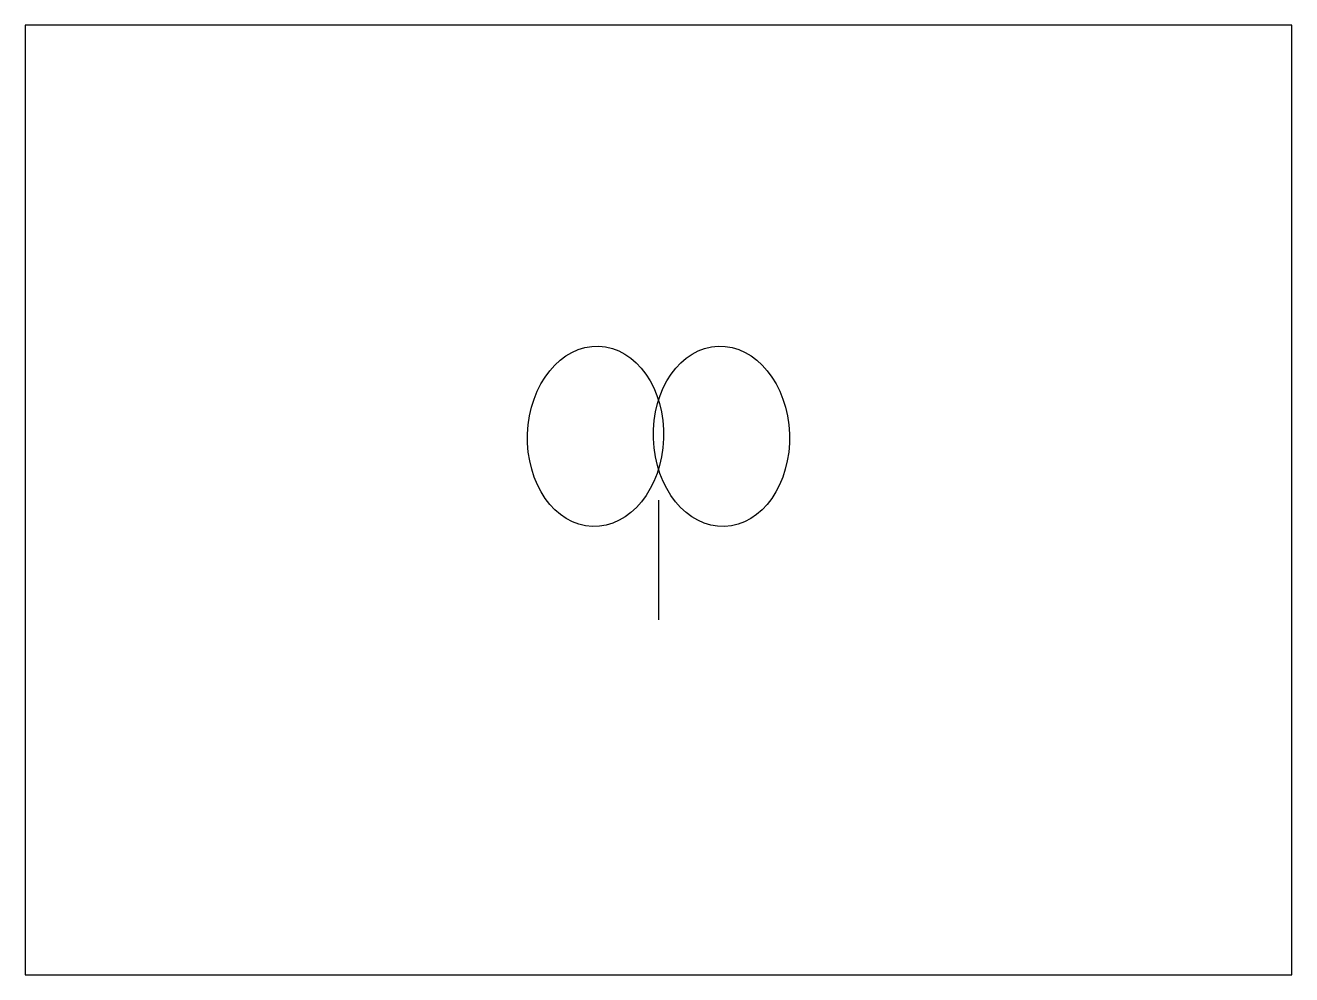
# Model space of a CAD drawing. Header units: millimetres. Extents: x -200 to 200, y -150 to 150.
import ezdxf

# ---------------------------------------------------------------- set-up
doc = ezdxf.new("R2010")
doc.units = ezdxf.units.MM
doc.layers.get('0').update_dxf_attribs({"linetype": 'CONTINUOUS'})

msp = doc.modelspace()

# ---------------------------------------------------------------- linework, layer by layer
for p, q in [((-200, 150), (-200, -150)), ((200, 150), (-200, 150)), ((200, -150), (200, 150)), ((0, 0), (0, -37.86)), ((-200, -150), (200, -150))]:
    msp.add_line(p, q)
for centre, major_axis in [((-19.88, 20.13), (0.99, 28.48)), ((19.88, 20.13), (-0.99, 28.48))]:
    msp.add_ellipse(centre, major_axis=major_axis, ratio=0.754386)

doc.saveas('drawing.dxf')
